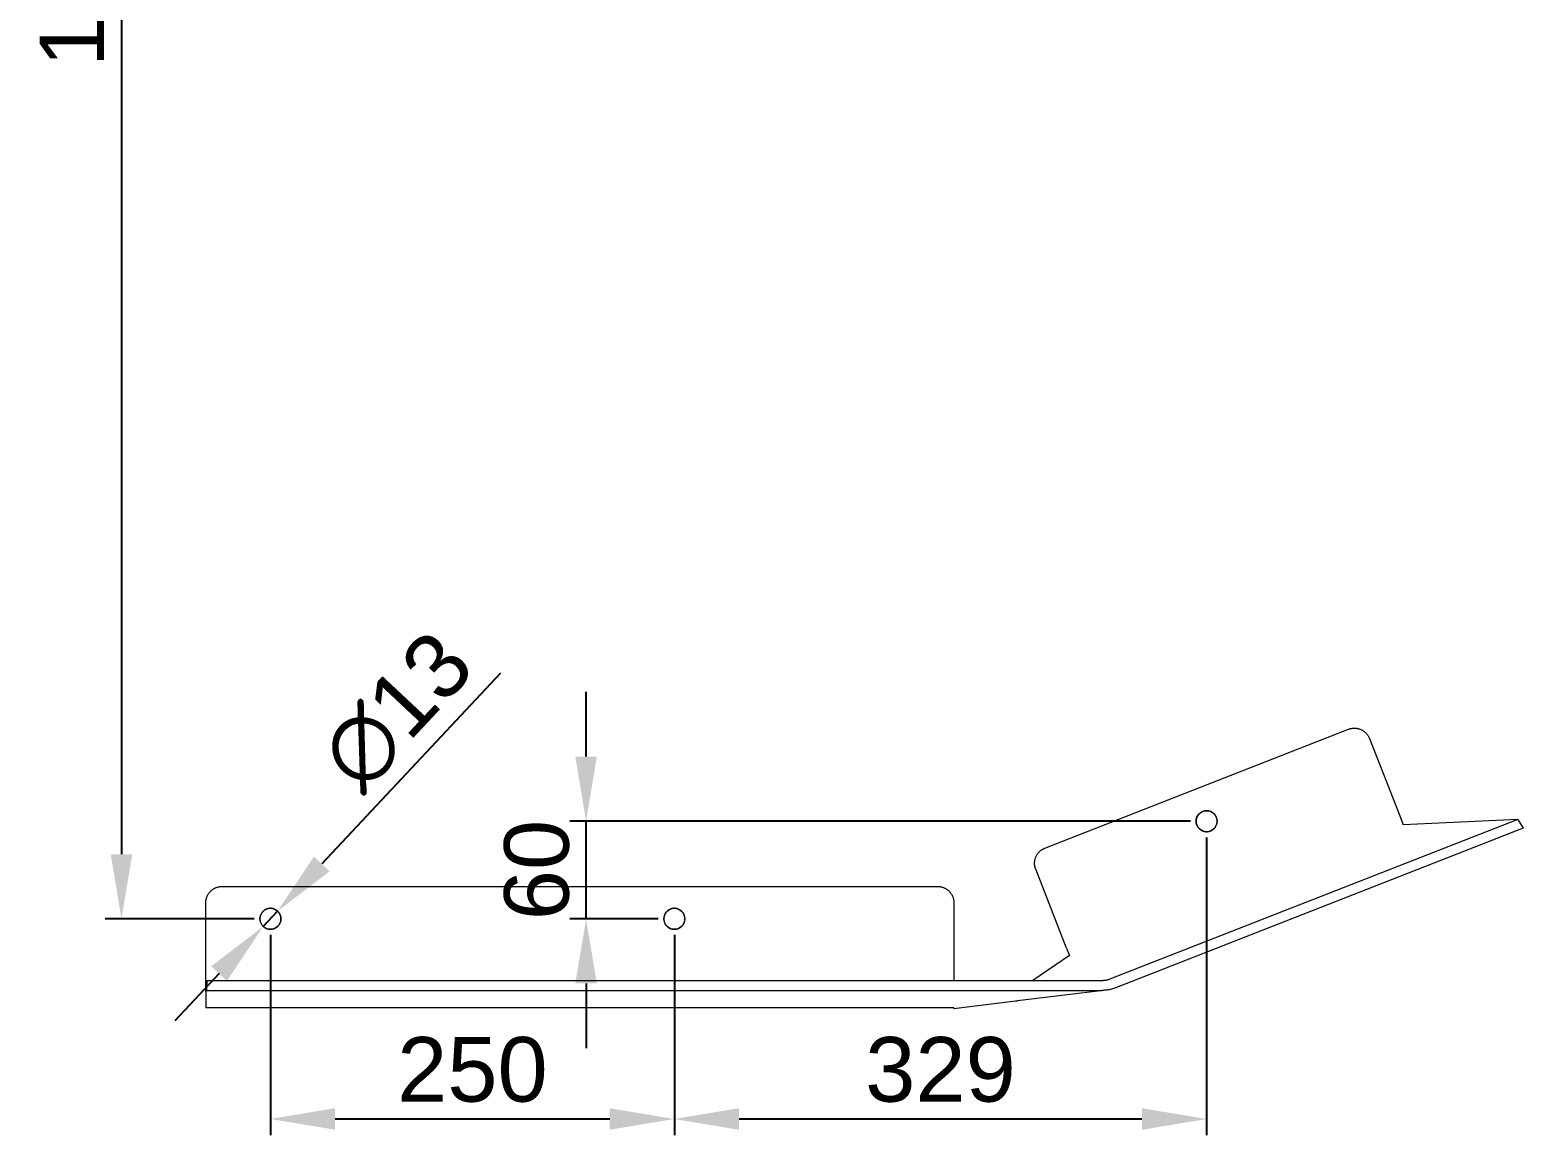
# Model space of a CAD drawing. Header units: millimetres. Extents: x 143 to 4970, y 293 to 3610.
# Drawn here: x 1670 to 2595, y 480 to 1164 of the extents above; entities that cross this region are included whole.
import ezdxf

# ---------------------------------------------------------------- set-up
doc = ezdxf.new("R2010")
doc.units = ezdxf.units.MM
doc.layers.add('ZANO_R', color=7, linetype='Continuous', lineweight=0)
doc.layers.add('ZANO_W', color=1, linetype='Continuous', lineweight=0)
doc.styles.get("Standard").update_dxf_attribs({"font": 'ARIALUNI.TTF'})
doc.dimstyles.new('pl i ang', dxfattribs={"dimtxt": 50, "dimasz": 50, "dimexe": 1.25, "dimexo": 0.625, "dimgap": 10, "dimtad": 1, "dimtoh": 1, "dimtxsty": 'Standard', "dimcen": 2.5, "dimclrd": 1, "dimclre": 1, "dimclrt": 1, "dimadec": 0, "dimazin": 0, "dimtfac": 1, "dimtmove": 0, "dimatfit": 3, "dimfxl": 1, "dimarcsym": 1})

# ---------------------------------------------------------------- blocks, each defined once
blk = doc.blocks.new('*D398')
at = {"layer": 'ZANO_W', "color": 1, "lineweight": -2}
for p, q in [((1809.24, 1792.6), (1717.03, 1792.6)), ((1727.03, 1752.6), (1727.03, 653.6)), ((1809.24, 613.6), (1717.03, 613.6))]:
    blk.add_line(p, q, dxfattribs=at)
at = {"layer": 'ZANO_W', "color": 1}
for points in [[(1733.69, 1752.6), (1720.36, 1752.6), (1727.03, 1792.6)], [(1720.36, 653.6), (1733.69, 653.6), (1727.03, 613.6)]]:
    blk.add_solid(points, dxfattribs=at)
at = {"layer": 'ZANO_W', "color": 1, "insert": (1696.59, 1203.1), "char_height": 40, "attachment_point": 5, "rotation": 90}
blk.add_mtext('1179', dxfattribs=at)
blk = doc.blocks.new('*D399')
at = {"layer": 'ZANO_W', "color": 1, "lineweight": -2}
for p, q in [((1819.24, 603.6), (1819.24, 479.68)), ((2069.24, 603.6), (2069.24, 479.68)), ((1859.24, 489.68), (2029.24, 489.68))]:
    blk.add_line(p, q, dxfattribs=at)
at = {"layer": 'ZANO_W', "color": 1}
for points in [[(1859.24, 496.35), (1859.24, 483.01), (1819.24, 489.68)], [(2029.24, 483.01), (2029.24, 496.35), (2069.24, 489.68)]]:
    blk.add_solid(points, dxfattribs=at)
at = {"layer": 'ZANO_W', "color": 1, "insert": (1944.24, 520.12), "char_height": 40, "attachment_point": 5}
blk.add_mtext('250', dxfattribs=at)
blk = doc.blocks.new('*D400')
at = {"layer": 'ZANO_W', "color": 1, "lineweight": -2}
for p, q in [((2398.65, 664.01), (2398.65, 479.68)), ((2069.24, 603.6), (2069.24, 479.68)), ((2109.24, 489.68), (2358.65, 489.68))]:
    blk.add_line(p, q, dxfattribs=at)
at = {"layer": 'ZANO_W', "color": 1}
for points in [[(2109.24, 496.35), (2109.24, 483.01), (2069.24, 489.68)], [(2358.65, 483.01), (2358.65, 496.35), (2398.65, 489.68)]]:
    blk.add_solid(points, dxfattribs=at)
at = {"layer": 'ZANO_W', "color": 1, "insert": (2233.95, 520.12), "char_height": 40, "attachment_point": 5}
blk.add_mtext('329', dxfattribs=at)
blk = doc.blocks.new('*D401')
at = {"layer": 'ZANO_W', "color": 1, "lineweight": -2}
for p, q in [((2014.59, 714.01), (2014.59, 754.01)), ((2388.65, 674.01), (2004.59, 674.01)), ((2014.59, 613.6), (2014.59, 674.01)), ((2059.24, 613.6), (2004.59, 613.6)), ((2014.59, 573.6), (2014.59, 533.6))]:
    blk.add_line(p, q, dxfattribs=at)
at = {"layer": 'ZANO_W', "color": 1}
for points in [[(2007.92, 714.01), (2021.25, 714.01), (2014.59, 674.01)], [(2021.25, 573.6), (2007.92, 573.6), (2014.59, 613.6)]]:
    blk.add_solid(points, dxfattribs=at)
at = {"layer": 'ZANO_W', "color": 1, "insert": (1984.15, 643.8), "char_height": 40, "attachment_point": 5, "rotation": 90}
blk.add_mtext('60', dxfattribs=at)
blk = doc.blocks.new('*D407')
at = {"layer": 'ZANO_W', "color": 1, "lineweight": -2}
for p, q in [((1961.7, 765.68), (1851.03, 647.53)), ((1814.8, 608.86), (1823.68, 618.34)), ((1787.45, 579.66), (1760.11, 550.47))]:
    blk.add_line(p, q, dxfattribs=at)
at = {"layer": 'ZANO_W', "color": 1}
for points in [[(1846.16, 652.09), (1855.9, 642.98), (1823.68, 618.34)], [(1792.32, 575.1), (1782.59, 584.22), (1814.8, 608.86)]]:
    blk.add_solid(points, dxfattribs=at)
at = {"layer": 'ZANO_W', "color": 1, "insert": (1897.6, 742.22), "char_height": 40, "attachment_point": 5, "rotation": 46.87139}
blk.add_mtext('∅13', dxfattribs=at)

msp = doc.modelspace()

# ---------------------------------------------------------------- linework, layer by layer
at = {"layer": 'ZANO_R'}
for p, q in [((2298.53, 657.34), (2486.45, 730.95)), ((2486.45, 730.95), (2486.77, 731.06)), ((2486.77, 731.06), (2487.09, 731.17)), ((2487.09, 731.17), (2487.42, 731.27)), ((2487.42, 731.27), (2487.75, 731.36)), ((2487.75, 731.36), (2488.08, 731.43)), ((2488.08, 731.43), (2488.42, 731.49)), ((2488.42, 731.49), (2488.76, 731.54)), ((2488.76, 731.54), (2489.09, 731.58)), ((2489.09, 731.58), (2489.43, 731.61)), ((2489.43, 731.61), (2489.78, 731.63)), ((2489.78, 731.63), (2490.12, 731.63)), ((2490.12, 731.63), (2490.46, 731.63)), ((2490.46, 731.63), (2490.8, 731.61)), ((2490.8, 731.61), (2491.14, 731.58)), ((2491.14, 731.58), (2491.48, 731.54)), ((2491.48, 731.54), (2491.82, 731.48)), ((2491.82, 731.48), (2492.15, 731.42)), ((2492.15, 731.42), (2492.48, 731.34)), ((2492.48, 731.34), (2492.81, 731.26)), ((2492.81, 731.26), (2493.14, 731.16)), ((2493.14, 731.16), (2493.46, 731.05)), ((2493.46, 731.05), (2493.78, 730.93)), ((2493.78, 730.93), (2494.1, 730.8)), ((2494.1, 730.8), (2494.41, 730.66)), ((2494.41, 730.66), (2494.72, 730.5)), ((2494.72, 730.5), (2495.02, 730.34)), ((2495.02, 730.34), (2495.31, 730.17)), ((2495.31, 730.17), (2495.6, 729.98)), ((2495.6, 729.98), (2495.88, 729.79)), ((2495.88, 729.79), (2496.15, 729.59)), ((2496.15, 729.59), (2496.42, 729.38)), ((2496.42, 729.38), (2496.68, 729.16)), ((2496.68, 729.16), (2496.94, 728.93)), ((2496.94, 728.93), (2497.18, 728.69)), ((2497.18, 728.69), (2497.42, 728.44)), ((2497.42, 728.44), (2497.65, 728.19)), ((2497.65, 728.19), (2497.87, 727.93)), ((2497.87, 727.93), (2498.08, 727.66)), ((2498.08, 727.66), (2498.28, 727.38)), ((2498.28, 727.38), (2498.47, 727.1)), ((2498.47, 727.1), (2498.65, 726.81)), ((2498.65, 726.81), (2498.82, 726.52)), ((2498.82, 726.52), (2498.98, 726.21)), ((2498.98, 726.21), (2499.13, 725.91)), ((2499.13, 725.91), (2499.28, 725.6)), ((2499.28, 725.6), (2499.41, 725.28)), ((2499.41, 725.28), (2518.57, 676.36)), ((2591.28, 675.11), (2338.23, 576)), ((2392.2, 674.79), (2392.18, 674.57)), ((2392.23, 675.01), (2392.2, 674.79)), ((2392.27, 675.23), (2392.23, 675.01)), ((2392.32, 675.45), (2392.27, 675.23)), ((2392.37, 675.67), (2392.32, 675.45)), ((2392.43, 675.89), (2392.37, 675.67)), ((2392.5, 676.1), (2392.43, 675.89)), ((2392.58, 676.31), (2392.5, 676.1)), ((2392.66, 676.52), (2392.58, 676.31)), ((2392.75, 676.72), (2392.66, 676.52)), ((2392.85, 676.93), (2392.75, 676.72)), ((2392.95, 677.13), (2392.85, 676.93)), ((2393.06, 677.32), (2392.95, 677.13)), ((2393.18, 677.51), (2393.06, 677.32)), ((2393.31, 677.7), (2393.18, 677.51)), ((2393.44, 677.88), (2393.31, 677.7)), ((2393.57, 678.06), (2393.44, 677.88)), ((2393.72, 678.23), (2393.57, 678.06)), ((2393.87, 678.4), (2393.72, 678.23)), ((2394.02, 678.56), (2393.87, 678.4)), ((2394.18, 678.72), (2394.02, 678.56)), ((2394.35, 678.87), (2394.18, 678.72)), ((2394.52, 679.02), (2394.35, 678.87)), ((2394.69, 679.16), (2394.52, 679.02)), ((2394.87, 679.29), (2394.69, 679.16)), ((2395.06, 679.42), (2394.87, 679.29)), ((2395.24, 679.54), (2395.06, 679.42)), ((2395.44, 679.65), (2395.24, 679.54)), ((2395.63, 679.76), (2395.44, 679.65)), ((2395.84, 679.86), (2395.63, 679.76)), ((2396.04, 679.96), (2395.84, 679.86)), ((2396.25, 680.04), (2396.04, 679.96)), ((2396.46, 680.12), (2396.25, 680.04)), ((2396.67, 680.19), (2396.46, 680.12)), ((2396.88, 680.26), (2396.67, 680.19)), ((2397.1, 680.32), (2396.88, 680.26)), ((2397.32, 680.37), (2397.1, 680.32)), ((2397.54, 680.41), (2397.32, 680.37)), ((2397.76, 680.44), (2397.54, 680.41)), ((2397.98, 680.47), (2397.76, 680.44)), ((2398.21, 680.49), (2397.98, 680.47)), ((2398.43, 680.5), (2398.21, 680.49)), ((2398.66, 680.51), (2398.43, 680.5)), ((2398.88, 680.5), (2398.66, 680.51)), ((2399.1, 680.49), (2398.88, 680.5)), ((2399.33, 680.47), (2399.1, 680.49)), ((2399.55, 680.44), (2399.33, 680.47)), ((2399.77, 680.41), (2399.55, 680.44)), ((2399.99, 680.37), (2399.77, 680.41)), ((2400.21, 680.32), (2399.99, 680.37)), ((2400.43, 680.26), (2400.21, 680.32)), ((2400.64, 680.19), (2400.43, 680.26)), ((2400.86, 680.12), (2400.64, 680.19)), ((2401.06, 680.04), (2400.86, 680.12)), ((2401.27, 679.96), (2401.06, 680.04)), ((2401.48, 679.86), (2401.27, 679.96)), ((2401.68, 679.76), (2401.48, 679.86)), ((2401.87, 679.65), (2401.68, 679.76)), ((2402.07, 679.54), (2401.87, 679.65)), ((2402.25, 679.42), (2402.07, 679.54)), ((2402.44, 679.29), (2402.25, 679.42)), ((2402.62, 679.16), (2402.44, 679.29)), ((2402.8, 679.02), (2402.62, 679.16)), ((2402.97, 678.87), (2402.8, 679.02)), ((2403.13, 678.72), (2402.97, 678.87)), ((2403.29, 678.56), (2403.13, 678.72)), ((2403.45, 678.4), (2403.29, 678.56)), ((2403.59, 678.23), (2403.45, 678.4)), ((2403.74, 678.06), (2403.59, 678.23)), ((2403.87, 677.88), (2403.74, 678.06)), ((2404, 677.7), (2403.87, 677.88)), ((2404.13, 677.51), (2404, 677.7)), ((2404.25, 677.32), (2404.13, 677.51)), ((2404.36, 677.13), (2404.25, 677.32)), ((2404.46, 676.93), (2404.36, 677.13)), ((2404.56, 676.72), (2404.46, 676.93)), ((2404.65, 676.52), (2404.56, 676.72)), ((2404.73, 676.31), (2404.65, 676.52)), ((2404.81, 676.1), (2404.73, 676.31)), ((2404.88, 675.89), (2404.81, 676.1)), ((2404.94, 675.67), (2404.88, 675.89)), ((2404.99, 675.45), (2404.94, 675.67)), ((2405.04, 675.23), (2404.99, 675.45)), ((2405.08, 675.01), (2405.04, 675.23)), ((2405.11, 674.79), (2405.08, 675.01)), ((2405.13, 674.57), (2405.11, 674.79)), ((2518.57, 676.36), (2520.33, 671.85)), ((2591.28, 675.11), (2520.33, 671.85)), ((2591.28, 675.11), (2594.56, 669.75)), ((2594.56, 669.75), (2341.84, 570.76)), ((2392.18, 674.57), (2392.16, 674.34)), ((2392.16, 674.34), (2392.16, 674.12)), ((2392.16, 674.12), (2392.16, 673.89)), ((2392.16, 673.89), (2392.16, 673.67)), ((2392.16, 673.67), (2392.18, 673.45)), ((2392.18, 673.45), (2392.2, 673.22)), ((2392.2, 673.22), (2392.23, 673)), ((2392.23, 673), (2392.27, 672.78)), ((2392.27, 672.78), (2392.32, 672.56)), ((2392.32, 672.56), (2392.37, 672.34)), ((2392.37, 672.34), (2392.43, 672.13)), ((2392.43, 672.13), (2392.5, 671.91)), ((2392.5, 671.91), (2392.58, 671.7)), ((2392.58, 671.7), (2392.66, 671.49)), ((2392.66, 671.49), (2392.75, 671.29)), ((2392.75, 671.29), (2392.85, 671.08)), ((2392.85, 671.08), (2392.95, 670.89)), ((2392.95, 670.89), (2393.06, 670.69)), ((2393.06, 670.69), (2393.18, 670.5)), ((2393.18, 670.5), (2393.31, 670.31)), ((2393.31, 670.31), (2393.44, 670.13)), ((2393.44, 670.13), (2393.57, 669.95)), ((2393.57, 669.95), (2393.72, 669.78)), ((2393.72, 669.78), (2393.87, 669.61)), ((2393.87, 669.61), (2394.02, 669.45)), ((2394.02, 669.45), (2394.18, 669.29)), ((2394.18, 669.29), (2394.35, 669.14)), ((2394.35, 669.14), (2394.52, 668.99)), ((2394.52, 668.99), (2394.69, 668.85)), ((2394.69, 668.85), (2394.87, 668.72)), ((2394.87, 668.72), (2395.06, 668.59)), ((2395.06, 668.59), (2395.24, 668.47)), ((2395.24, 668.47), (2395.44, 668.36)), ((2395.44, 668.36), (2395.63, 668.25)), ((2395.63, 668.25), (2395.84, 668.15)), ((2395.84, 668.15), (2396.04, 668.06)), ((2396.04, 668.06), (2396.25, 667.97)), ((2396.25, 667.97), (2396.46, 667.89)), ((2396.46, 667.89), (2396.67, 667.82)), ((2396.67, 667.82), (2396.88, 667.75)), ((2396.88, 667.75), (2397.1, 667.69)), ((2397.1, 667.69), (2397.32, 667.64)), ((2397.32, 667.64), (2397.54, 667.6)), ((2397.54, 667.6), (2397.76, 667.57)), ((2397.76, 667.57), (2397.98, 667.54)), ((2397.98, 667.54), (2398.21, 667.52)), ((2398.21, 667.52), (2398.43, 667.51)), ((2398.43, 667.51), (2398.66, 667.51)), ((2398.66, 667.51), (2398.88, 667.51)), ((2398.88, 667.51), (2399.1, 667.52)), ((2399.1, 667.52), (2399.33, 667.54)), ((2399.33, 667.54), (2399.55, 667.57)), ((2399.55, 667.57), (2399.77, 667.6)), ((2399.77, 667.6), (2399.99, 667.64)), ((2399.99, 667.64), (2400.21, 667.69)), ((2400.21, 667.69), (2400.43, 667.75)), ((2400.43, 667.75), (2400.64, 667.82)), ((2400.64, 667.82), (2400.86, 667.89)), ((2400.86, 667.89), (2401.06, 667.97)), ((2401.06, 667.97), (2401.27, 668.06)), ((2401.27, 668.06), (2401.48, 668.15)), ((2401.48, 668.15), (2401.68, 668.25)), ((2401.68, 668.25), (2401.87, 668.36)), ((2401.87, 668.36), (2402.07, 668.47)), ((2402.07, 668.47), (2402.25, 668.59)), ((2402.25, 668.59), (2402.44, 668.72)), ((2402.44, 668.72), (2402.62, 668.85)), ((2402.62, 668.85), (2402.8, 668.99)), ((2402.8, 668.99), (2402.97, 669.14)), ((2402.97, 669.14), (2403.13, 669.29)), ((2403.13, 669.29), (2403.29, 669.45)), ((2403.29, 669.45), (2403.45, 669.61)), ((2403.45, 669.61), (2403.59, 669.78)), ((2403.59, 669.78), (2403.74, 669.95)), ((2403.74, 669.95), (2403.87, 670.13)), ((2403.87, 670.13), (2404, 670.31)), ((2404, 670.31), (2404.13, 670.5)), ((2404.13, 670.5), (2404.25, 670.69)), ((2404.25, 670.69), (2404.36, 670.89)), ((2404.36, 670.89), (2404.46, 671.08)), ((2404.46, 671.08), (2404.56, 671.29)), ((2404.56, 671.29), (2404.65, 671.49)), ((2404.65, 671.49), (2404.73, 671.7)), ((2404.73, 671.7), (2404.81, 671.91)), ((2404.81, 671.91), (2404.88, 672.13)), ((2404.88, 672.13), (2404.94, 672.34)), ((2404.94, 672.34), (2404.99, 672.56)), ((2404.99, 672.56), (2405.04, 672.78)), ((2405.04, 672.78), (2405.08, 673)), ((2405.08, 673), (2405.11, 673.22)), ((2405.11, 673.22), (2405.13, 673.45)), ((2405.15, 674.34), (2405.13, 674.57)), ((2405.13, 673.45), (2405.15, 673.67)), ((2405.15, 674.12), (2405.15, 674.34)), ((2405.15, 673.89), (2405.15, 674.12)), ((2405.15, 673.67), (2405.15, 673.89)), ((2296.16, 656.01), (2296.43, 656.22)), ((2296.43, 656.22), (2296.72, 656.41)), ((2296.72, 656.41), (2297.01, 656.59)), ((2297.01, 656.59), (2297.3, 656.76)), ((2297.3, 656.76), (2297.6, 656.92)), ((2297.6, 656.92), (2297.91, 657.07)), ((2297.91, 657.07), (2298.22, 657.21)), ((2298.22, 657.21), (2298.53, 657.34)), ((2292.18, 648.06), (2292.19, 648.4)), ((2292.19, 647.71), (2292.18, 648.06)), ((2292.19, 648.4), (2292.21, 648.74)), ((2292.2, 647.37), (2292.19, 647.71)), ((2292.23, 647.03), (2292.2, 647.37)), ((2292.21, 648.74), (2292.24, 649.08)), ((2292.27, 646.69), (2292.23, 647.03)), ((2292.24, 649.08), (2292.28, 649.42)), ((2292.28, 649.42), (2292.33, 649.75)), ((2292.33, 649.75), (2292.4, 650.09)), ((2292.4, 650.09), (2292.47, 650.42)), ((2292.47, 650.42), (2292.56, 650.75)), ((2292.56, 650.75), (2292.66, 651.08)), ((2292.66, 651.08), (2292.77, 651.4)), ((2292.77, 651.4), (2292.89, 651.72)), ((2292.89, 651.72), (2293.02, 652.04)), ((2293.02, 652.04), (2293.16, 652.35)), ((2293.16, 652.35), (2293.31, 652.65)), ((2293.31, 652.65), (2293.48, 652.95)), ((2293.48, 652.95), (2293.65, 653.25)), ((2293.65, 653.25), (2293.83, 653.54)), ((2293.83, 653.54), (2294.03, 653.82)), ((2294.03, 653.82), (2294.23, 654.09)), ((2294.23, 654.09), (2294.44, 654.36)), ((2294.44, 654.36), (2294.66, 654.62)), ((2294.66, 654.62), (2294.89, 654.88)), ((2294.89, 654.88), (2295.13, 655.12)), ((2295.13, 655.12), (2295.37, 655.36)), ((2295.37, 655.36), (2295.63, 655.58)), ((2295.63, 655.58), (2295.89, 655.8)), ((2295.89, 655.8), (2296.16, 656.01)), ((2292.32, 646.36), (2292.27, 646.69)), ((2292.39, 646.02), (2292.32, 646.36)), ((2292.46, 645.69), (2292.39, 646.02)), ((2292.55, 645.36), (2292.46, 645.69)), ((2292.64, 645.03), (2292.55, 645.36)), ((2292.75, 644.71), (2292.64, 645.03)), ((2292.87, 644.39), (2292.75, 644.71)), ((2312.03, 595.47), (2292.87, 644.39)), ((1780.36, 628.2), (1780.52, 628.5)), ((1780.52, 628.5), (1780.7, 628.79)), ((1780.7, 628.79), (1780.88, 629.08)), ((1780.88, 629.08), (1781.07, 629.37)), ((1781.07, 629.37), (1781.27, 629.64)), ((1781.27, 629.64), (1781.48, 629.91)), ((1781.48, 629.91), (1781.7, 630.17)), ((1781.7, 630.17), (1781.93, 630.42)), ((1781.93, 630.42), (1782.17, 630.67)), ((1782.17, 630.67), (1782.41, 630.91)), ((1782.41, 630.91), (1782.67, 631.14)), ((1782.67, 631.14), (1782.93, 631.36)), ((1782.93, 631.36), (1783.2, 631.57)), ((1783.2, 631.57), (1783.47, 631.77)), ((1783.47, 631.77), (1783.76, 631.96)), ((1783.76, 631.96), (1784.04, 632.14)), ((1784.04, 632.14), (1784.34, 632.32)), ((1784.34, 632.32), (1784.64, 632.48)), ((1784.64, 632.48), (1784.95, 632.63)), ((1784.95, 632.63), (1785.26, 632.77)), ((1785.26, 632.77), (1785.57, 632.9)), ((1785.57, 632.9), (1785.89, 633.02)), ((1785.89, 633.02), (1786.22, 633.13)), ((1786.22, 633.13), (1786.54, 633.23)), ((1786.54, 633.23), (1786.87, 633.31)), ((1786.87, 633.31), (1787.21, 633.39)), ((1787.21, 633.39), (1787.54, 633.45)), ((1787.54, 633.45), (1787.88, 633.51)), ((1787.88, 633.51), (1788.22, 633.55)), ((1788.22, 633.55), (1788.56, 633.58)), ((1788.56, 633.58), (1788.9, 633.59)), ((1788.9, 633.59), (1789.24, 633.6)), ((1789.24, 633.6), (2232.23, 633.6)), ((2232.23, 633.6), (2232.57, 633.59)), ((2232.57, 633.59), (2232.91, 633.58)), ((2232.91, 633.58), (2233.25, 633.55)), ((2233.25, 633.55), (2233.59, 633.51)), ((2233.59, 633.51), (2233.93, 633.45)), ((2233.93, 633.45), (2234.26, 633.39)), ((2234.26, 633.39), (2234.6, 633.31)), ((2234.6, 633.31), (2234.93, 633.23)), ((2234.93, 633.23), (2235.25, 633.13)), ((2235.25, 633.13), (2235.58, 633.02)), ((2235.58, 633.02), (2235.9, 632.9)), ((2235.9, 632.9), (2236.21, 632.77)), ((2236.21, 632.77), (2236.52, 632.63)), ((2236.52, 632.63), (2236.83, 632.48)), ((2236.83, 632.48), (2237.13, 632.32)), ((2237.13, 632.32), (2237.42, 632.14)), ((2237.42, 632.14), (2237.71, 631.96)), ((2237.71, 631.96), (2238, 631.77)), ((2238, 631.77), (2238.27, 631.57)), ((2238.27, 631.57), (2238.54, 631.36)), ((2238.54, 631.36), (2238.8, 631.14)), ((2238.8, 631.14), (2239.05, 630.91)), ((2239.05, 630.91), (2239.3, 630.67)), ((2239.3, 630.67), (2239.54, 630.42)), ((2239.54, 630.42), (2239.77, 630.17)), ((2239.77, 630.17), (2239.99, 629.91)), ((2239.99, 629.91), (2240.2, 629.64)), ((2240.2, 629.64), (2240.4, 629.37)), ((2240.4, 629.37), (2240.59, 629.08)), ((2240.59, 629.08), (2240.77, 628.79)), ((2240.77, 628.79), (2240.95, 628.5)), ((2240.95, 628.5), (2241.11, 628.2)), ((1779.24, 623.6), (1779.25, 623.94)), ((1779.24, 574.42), (1779.24, 623.6)), ((1779.25, 623.94), (1779.26, 624.28)), ((1779.26, 624.28), (1779.29, 624.62)), ((1779.29, 624.62), (1779.33, 624.96)), ((1779.33, 624.96), (1779.39, 625.3)), ((1779.39, 625.3), (1779.45, 625.63)), ((1779.45, 625.63), (1779.52, 625.97)), ((1779.52, 625.97), (1779.61, 626.3)), ((1779.61, 626.3), (1779.71, 626.62)), ((1779.71, 626.62), (1779.82, 626.95)), ((1779.82, 626.95), (1779.94, 627.27)), ((1779.94, 627.27), (1780.07, 627.58)), ((1780.07, 627.58), (1780.21, 627.89)), ((1780.21, 627.89), (1780.36, 628.2)), ((1816.02, 619.25), (1815.83, 619.13)), ((1816.22, 619.35), (1816.02, 619.25)), ((1816.42, 619.45), (1816.22, 619.35)), ((1816.62, 619.55), (1816.42, 619.45)), ((1816.83, 619.64), (1816.62, 619.55)), ((1817.04, 619.72), (1816.83, 619.64)), ((1817.25, 619.79), (1817.04, 619.72)), ((1817.47, 619.85), (1817.25, 619.79)), ((1817.68, 619.91), (1817.47, 619.85)), ((1817.9, 619.96), (1817.68, 619.91)), ((1818.12, 620), (1817.9, 619.96)), ((1818.35, 620.04), (1818.12, 620)), ((1818.57, 620.06), (1818.35, 620.04)), ((1818.79, 620.08), (1818.57, 620.06)), ((1819.02, 620.09), (1818.79, 620.08)), ((1819.24, 620.1), (1819.02, 620.09)), ((1819.46, 620.09), (1819.24, 620.1)), ((1819.69, 620.08), (1819.46, 620.09)), ((1819.91, 620.06), (1819.69, 620.08)), ((1820.13, 620.04), (1819.91, 620.06)), ((1820.36, 620), (1820.13, 620.04)), ((1820.58, 619.96), (1820.36, 620)), ((1820.8, 619.91), (1820.58, 619.96)), ((1821.01, 619.85), (1820.8, 619.91)), ((1821.23, 619.79), (1821.01, 619.85)), ((1821.44, 619.72), (1821.23, 619.79)), ((1821.65, 619.64), (1821.44, 619.72)), ((1821.86, 619.55), (1821.65, 619.64)), ((1822.06, 619.45), (1821.86, 619.55)), ((1822.26, 619.35), (1822.06, 619.45)), ((1822.46, 619.25), (1822.26, 619.35)), ((1822.65, 619.13), (1822.46, 619.25)), ((2066.02, 619.25), (2065.83, 619.13)), ((2066.22, 619.35), (2066.02, 619.25)), ((2066.42, 619.45), (2066.22, 619.35)), ((2066.62, 619.55), (2066.42, 619.45)), ((2066.83, 619.64), (2066.62, 619.55)), ((2067.04, 619.72), (2066.83, 619.64)), ((2067.25, 619.79), (2067.04, 619.72)), ((2067.47, 619.85), (2067.25, 619.79)), ((2067.68, 619.91), (2067.47, 619.85)), ((2067.9, 619.96), (2067.68, 619.91)), ((2068.12, 620), (2067.9, 619.96)), ((2068.35, 620.04), (2068.12, 620)), ((2068.57, 620.06), (2068.35, 620.04)), ((2068.79, 620.08), (2068.57, 620.06)), ((2069.02, 620.09), (2068.79, 620.08)), ((2069.24, 620.1), (2069.02, 620.09)), ((2069.46, 620.09), (2069.24, 620.1)), ((2069.69, 620.08), (2069.46, 620.09)), ((2069.91, 620.06), (2069.69, 620.08)), ((2070.13, 620.04), (2069.91, 620.06)), ((2070.36, 620), (2070.13, 620.04)), ((2070.58, 619.96), (2070.36, 620)), ((2070.8, 619.91), (2070.58, 619.96)), ((2071.01, 619.85), (2070.8, 619.91)), ((2071.23, 619.79), (2071.01, 619.85)), ((2071.44, 619.72), (2071.23, 619.79)), ((2071.65, 619.64), (2071.44, 619.72)), ((2071.86, 619.55), (2071.65, 619.64)), ((2072.06, 619.45), (2071.86, 619.55)), ((2072.26, 619.35), (2072.06, 619.45)), ((2072.46, 619.25), (2072.26, 619.35)), ((2072.65, 619.13), (2072.46, 619.25)), ((2241.11, 628.2), (2241.26, 627.89)), ((2241.26, 627.89), (2241.4, 627.58)), ((2241.4, 627.58), (2241.53, 627.27)), ((2241.53, 627.27), (2241.65, 626.95)), ((2241.65, 626.95), (2241.76, 626.62)), ((2241.76, 626.62), (2241.86, 626.3)), ((2241.86, 626.3), (2241.94, 625.97)), ((2241.94, 625.97), (2242.02, 625.63)), ((2242.02, 625.63), (2242.08, 625.3)), ((2242.08, 625.3), (2242.14, 624.96)), ((2242.14, 624.96), (2242.18, 624.62)), ((2242.18, 624.62), (2242.21, 624.28)), ((2242.21, 624.28), (2242.22, 623.94)), ((2242.22, 623.94), (2242.23, 623.6)), ((2242.23, 623.6), (2242.23, 575.32)), ((1812.75, 613.94), (1812.74, 613.71)), ((1812.74, 613.71), (1812.74, 613.49)), ((1812.74, 613.49), (1812.75, 613.26)), ((1812.76, 614.16), (1812.75, 613.94)), ((1812.75, 613.26), (1812.76, 613.04)), ((1812.79, 614.38), (1812.76, 614.16)), ((1812.76, 613.04), (1812.79, 612.82)), ((1812.82, 614.6), (1812.79, 614.38)), ((1812.79, 612.82), (1812.82, 612.59)), ((1812.86, 614.83), (1812.82, 614.6)), ((1812.82, 612.59), (1812.86, 612.37)), ((1812.9, 615.05), (1812.86, 614.83)), ((1812.86, 612.37), (1812.9, 612.15)), ((1812.96, 615.26), (1812.9, 615.05)), ((1812.9, 612.15), (1812.96, 611.93)), ((1813.02, 615.48), (1812.96, 615.26)), ((1812.96, 611.93), (1813.02, 611.72)), ((1813.09, 615.69), (1813.02, 615.48)), ((1813.02, 611.72), (1813.09, 611.5)), ((1813.16, 615.9), (1813.09, 615.69)), ((1813.09, 611.5), (1813.16, 611.29)), ((1813.25, 616.11), (1813.16, 615.9)), ((1813.16, 611.29), (1813.25, 611.09)), ((1813.34, 616.32), (1813.25, 616.11)), ((1813.25, 611.09), (1813.34, 610.88)), ((1813.43, 616.52), (1813.34, 616.32)), ((1813.34, 610.88), (1813.43, 610.68)), ((1813.54, 616.72), (1813.43, 616.52)), ((1813.43, 610.68), (1813.54, 610.48)), ((1813.65, 616.91), (1813.54, 616.72)), ((1813.54, 610.48), (1813.65, 610.28)), ((1813.77, 617.1), (1813.65, 616.91)), ((1813.65, 610.28), (1813.77, 610.09)), ((1813.89, 617.29), (1813.77, 617.1)), ((1813.77, 610.09), (1813.89, 609.91)), ((1814.02, 617.47), (1813.89, 617.29)), ((1814.16, 617.65), (1814.02, 617.47)), ((1814.3, 617.82), (1814.16, 617.65)), ((1814.45, 617.99), (1814.3, 617.82)), ((1814.6, 618.16), (1814.45, 617.99)), ((1814.76, 618.31), (1814.6, 618.16)), ((1814.93, 618.46), (1814.76, 618.31)), ((1815.1, 618.61), (1814.93, 618.46)), ((1815.28, 618.75), (1815.1, 618.61)), ((1815.46, 618.88), (1815.28, 618.75)), ((1815.64, 619.01), (1815.46, 618.88)), ((1815.83, 619.13), (1815.64, 619.01)), ((1822.84, 619.01), (1822.65, 619.13)), ((1823.02, 618.88), (1822.84, 619.01)), ((1823.2, 618.75), (1823.02, 618.88)), ((1823.38, 618.61), (1823.2, 618.75)), ((1823.55, 618.46), (1823.38, 618.61)), ((1823.72, 618.31), (1823.55, 618.46)), ((1823.88, 618.16), (1823.72, 618.31)), ((1824.03, 617.99), (1823.88, 618.16)), ((1824.18, 617.82), (1824.03, 617.99)), ((1824.32, 617.65), (1824.18, 617.82)), ((1824.46, 617.47), (1824.32, 617.65)), ((1824.59, 617.29), (1824.46, 617.47)), ((1824.71, 617.1), (1824.59, 617.29)), ((1824.59, 609.91), (1824.71, 610.09)), ((1824.83, 616.91), (1824.71, 617.1)), ((1824.71, 610.09), (1824.83, 610.28)), ((1824.94, 616.72), (1824.83, 616.91)), ((1824.83, 610.28), (1824.94, 610.48)), ((1825.05, 616.52), (1824.94, 616.72)), ((1824.94, 610.48), (1825.05, 610.68)), ((1825.14, 616.32), (1825.05, 616.52)), ((1825.05, 610.68), (1825.14, 610.88)), ((1825.23, 616.11), (1825.14, 616.32)), ((1825.14, 610.88), (1825.23, 611.09)), ((1825.32, 615.9), (1825.23, 616.11)), ((1825.23, 611.09), (1825.32, 611.29)), ((1825.39, 615.69), (1825.32, 615.9)), ((1825.32, 611.29), (1825.39, 611.5)), ((1825.46, 615.48), (1825.39, 615.69)), ((1825.39, 611.5), (1825.46, 611.72)), ((1825.52, 615.26), (1825.46, 615.48)), ((1825.46, 611.72), (1825.52, 611.93)), ((1825.58, 615.05), (1825.52, 615.26)), ((1825.52, 611.93), (1825.58, 612.15)), ((1825.62, 614.83), (1825.58, 615.05)), ((1825.58, 612.15), (1825.62, 612.37)), ((1825.66, 614.6), (1825.62, 614.83)), ((1825.62, 612.37), (1825.66, 612.59)), ((1825.69, 614.38), (1825.66, 614.6)), ((1825.66, 612.59), (1825.69, 612.82)), ((1825.72, 614.16), (1825.69, 614.38)), ((1825.69, 612.82), (1825.72, 613.04)), ((1825.73, 613.94), (1825.72, 614.16)), ((1825.72, 613.04), (1825.73, 613.26)), ((1825.74, 613.71), (1825.73, 613.94)), ((1825.73, 613.26), (1825.74, 613.49)), ((1825.74, 613.49), (1825.74, 613.71)), ((2062.75, 613.94), (2062.74, 613.71)), ((2062.74, 613.71), (2062.74, 613.49)), ((2062.74, 613.49), (2062.75, 613.26)), ((2062.76, 614.16), (2062.75, 613.94)), ((2062.75, 613.26), (2062.76, 613.04)), ((2062.79, 614.38), (2062.76, 614.16)), ((2062.76, 613.04), (2062.79, 612.82)), ((2062.82, 614.6), (2062.79, 614.38)), ((2062.79, 612.82), (2062.82, 612.59)), ((2062.86, 614.83), (2062.82, 614.6)), ((2062.82, 612.59), (2062.86, 612.37)), ((2062.9, 615.05), (2062.86, 614.83)), ((2062.86, 612.37), (2062.9, 612.15)), ((2062.96, 615.26), (2062.9, 615.05)), ((2062.9, 612.15), (2062.96, 611.93)), ((2063.02, 615.48), (2062.96, 615.26)), ((2062.96, 611.93), (2063.02, 611.72)), ((2063.09, 615.69), (2063.02, 615.48)), ((2063.02, 611.72), (2063.09, 611.5)), ((2063.16, 615.9), (2063.09, 615.69)), ((2063.09, 611.5), (2063.16, 611.29)), ((2063.25, 616.11), (2063.16, 615.9)), ((2063.16, 611.29), (2063.25, 611.09)), ((2063.34, 616.32), (2063.25, 616.11)), ((2063.25, 611.09), (2063.34, 610.88)), ((2063.43, 616.52), (2063.34, 616.32)), ((2063.34, 610.88), (2063.43, 610.68)), ((2063.54, 616.72), (2063.43, 616.52)), ((2063.43, 610.68), (2063.54, 610.48)), ((2063.65, 616.91), (2063.54, 616.72)), ((2063.54, 610.48), (2063.65, 610.28)), ((2063.77, 617.1), (2063.65, 616.91)), ((2063.65, 610.28), (2063.77, 610.09)), ((2063.89, 617.29), (2063.77, 617.1)), ((2063.77, 610.09), (2063.89, 609.91)), ((2064.02, 617.47), (2063.89, 617.29)), ((2064.16, 617.65), (2064.02, 617.47)), ((2064.3, 617.82), (2064.16, 617.65)), ((2064.45, 617.99), (2064.3, 617.82)), ((2064.6, 618.16), (2064.45, 617.99)), ((2064.76, 618.31), (2064.6, 618.16)), ((2064.93, 618.46), (2064.76, 618.31)), ((2065.1, 618.61), (2064.93, 618.46)), ((2065.28, 618.75), (2065.1, 618.61)), ((2065.46, 618.88), (2065.28, 618.75)), ((2065.64, 619.01), (2065.46, 618.88)), ((2065.83, 619.13), (2065.64, 619.01)), ((2072.84, 619.01), (2072.65, 619.13)), ((2073.02, 618.88), (2072.84, 619.01)), ((2073.2, 618.75), (2073.02, 618.88)), ((2073.38, 618.61), (2073.2, 618.75)), ((2073.55, 618.46), (2073.38, 618.61)), ((2073.72, 618.31), (2073.55, 618.46)), ((2073.88, 618.16), (2073.72, 618.31)), ((2074.03, 617.99), (2073.88, 618.16)), ((2074.18, 617.82), (2074.03, 617.99)), ((2074.32, 617.65), (2074.18, 617.82)), ((2074.46, 617.47), (2074.32, 617.65)), ((2074.59, 617.29), (2074.46, 617.47)), ((2074.71, 617.1), (2074.59, 617.29)), ((2074.59, 609.91), (2074.71, 610.09)), ((2074.83, 616.91), (2074.71, 617.1)), ((2074.71, 610.09), (2074.83, 610.28)), ((2074.94, 616.72), (2074.83, 616.91)), ((2074.83, 610.28), (2074.94, 610.48)), ((2075.05, 616.52), (2074.94, 616.72)), ((2074.94, 610.48), (2075.05, 610.68)), ((2075.14, 616.32), (2075.05, 616.52)), ((2075.05, 610.68), (2075.14, 610.88)), ((2075.23, 616.11), (2075.14, 616.32)), ((2075.14, 610.88), (2075.23, 611.09)), ((2075.32, 615.9), (2075.23, 616.11)), ((2075.23, 611.09), (2075.32, 611.29)), ((2075.39, 615.69), (2075.32, 615.9)), ((2075.32, 611.29), (2075.39, 611.5)), ((2075.46, 615.48), (2075.39, 615.69)), ((2075.39, 611.5), (2075.46, 611.72)), ((2075.52, 615.26), (2075.46, 615.48)), ((2075.46, 611.72), (2075.52, 611.93)), ((2075.58, 615.05), (2075.52, 615.26)), ((2075.52, 611.93), (2075.58, 612.15)), ((2075.62, 614.83), (2075.58, 615.05)), ((2075.58, 612.15), (2075.62, 612.37)), ((2075.66, 614.6), (2075.62, 614.83)), ((2075.62, 612.37), (2075.66, 612.59)), ((2075.69, 614.38), (2075.66, 614.6)), ((2075.66, 612.59), (2075.69, 612.82)), ((2075.72, 614.16), (2075.69, 614.38)), ((2075.69, 612.82), (2075.72, 613.04)), ((2075.73, 613.94), (2075.72, 614.16)), ((2075.72, 613.04), (2075.73, 613.26)), ((2075.74, 613.71), (2075.73, 613.94)), ((2075.73, 613.26), (2075.74, 613.49)), ((2075.74, 613.49), (2075.74, 613.71)), ((1813.89, 609.91), (1814.02, 609.72)), ((1814.02, 609.72), (1814.16, 609.55)), ((1814.16, 609.55), (1814.3, 609.37)), ((1814.3, 609.37), (1814.45, 609.21)), ((1814.45, 609.21), (1814.6, 609.04)), ((1814.6, 609.04), (1814.76, 608.89)), ((1814.76, 608.89), (1814.93, 608.73)), ((1814.93, 608.73), (1815.1, 608.59)), ((1815.1, 608.59), (1815.28, 608.45)), ((1815.28, 608.45), (1815.46, 608.31)), ((1815.46, 608.31), (1815.64, 608.19)), ((1815.64, 608.19), (1815.83, 608.07)), ((1815.83, 608.07), (1816.02, 607.95)), ((1816.02, 607.95), (1816.22, 607.84)), ((1816.22, 607.84), (1816.42, 607.74)), ((1816.42, 607.74), (1816.62, 607.65)), ((1816.62, 607.65), (1816.83, 607.56)), ((1816.83, 607.56), (1817.04, 607.48)), ((1817.04, 607.48), (1817.25, 607.41)), ((1817.25, 607.41), (1817.47, 607.34)), ((1817.47, 607.34), (1817.68, 607.29)), ((1817.68, 607.29), (1817.9, 607.24)), ((1817.9, 607.24), (1818.12, 607.2)), ((1818.12, 607.2), (1818.35, 607.16)), ((1818.35, 607.16), (1818.57, 607.13)), ((1818.57, 607.13), (1818.79, 607.11)), ((1818.79, 607.11), (1819.02, 607.1)), ((1819.02, 607.1), (1819.24, 607.1)), ((1819.24, 607.1), (1819.46, 607.1)), ((1819.46, 607.1), (1819.69, 607.11)), ((1819.69, 607.11), (1819.91, 607.13)), ((1819.91, 607.13), (1820.13, 607.16)), ((1820.13, 607.16), (1820.36, 607.2)), ((1820.36, 607.2), (1820.58, 607.24)), ((1820.58, 607.24), (1820.8, 607.29)), ((1820.8, 607.29), (1821.01, 607.34)), ((1821.01, 607.34), (1821.23, 607.41)), ((1821.23, 607.41), (1821.44, 607.48)), ((1821.44, 607.48), (1821.65, 607.56)), ((1821.65, 607.56), (1821.86, 607.65)), ((1821.86, 607.65), (1822.06, 607.74)), ((1822.06, 607.74), (1822.26, 607.84)), ((1822.26, 607.84), (1822.46, 607.95)), ((1822.46, 607.95), (1822.65, 608.07)), ((1822.65, 608.07), (1822.84, 608.19)), ((1822.84, 608.19), (1823.02, 608.31)), ((1823.02, 608.31), (1823.2, 608.45)), ((1823.2, 608.45), (1823.38, 608.59)), ((1823.38, 608.59), (1823.55, 608.73)), ((1823.55, 608.73), (1823.72, 608.89)), ((1823.72, 608.89), (1823.88, 609.04)), ((1823.88, 609.04), (1824.03, 609.21)), ((1824.03, 609.21), (1824.18, 609.37)), ((1824.18, 609.37), (1824.32, 609.55)), ((1824.32, 609.55), (1824.46, 609.72)), ((1824.46, 609.72), (1824.59, 609.91)), ((2063.89, 609.91), (2064.02, 609.72)), ((2064.02, 609.72), (2064.16, 609.55)), ((2064.16, 609.55), (2064.3, 609.37)), ((2064.3, 609.37), (2064.45, 609.21)), ((2064.45, 609.21), (2064.6, 609.04)), ((2064.6, 609.04), (2064.76, 608.89)), ((2064.76, 608.89), (2064.93, 608.73)), ((2064.93, 608.73), (2065.1, 608.59)), ((2065.1, 608.59), (2065.28, 608.45)), ((2065.28, 608.45), (2065.46, 608.31)), ((2065.46, 608.31), (2065.64, 608.19)), ((2065.64, 608.19), (2065.83, 608.07)), ((2065.83, 608.07), (2066.02, 607.95)), ((2066.02, 607.95), (2066.22, 607.84)), ((2066.22, 607.84), (2066.42, 607.74)), ((2066.42, 607.74), (2066.62, 607.65)), ((2066.62, 607.65), (2066.83, 607.56)), ((2066.83, 607.56), (2067.04, 607.48)), ((2067.04, 607.48), (2067.25, 607.41)), ((2067.25, 607.41), (2067.47, 607.34)), ((2067.47, 607.34), (2067.68, 607.29)), ((2067.68, 607.29), (2067.9, 607.24)), ((2067.9, 607.24), (2068.12, 607.2)), ((2068.12, 607.2), (2068.35, 607.16)), ((2068.35, 607.16), (2068.57, 607.13)), ((2068.57, 607.13), (2068.79, 607.11)), ((2068.79, 607.11), (2069.02, 607.1)), ((2069.02, 607.1), (2069.24, 607.1)), ((2069.24, 607.1), (2069.46, 607.1)), ((2069.46, 607.1), (2069.69, 607.11)), ((2069.69, 607.11), (2069.91, 607.13)), ((2069.91, 607.13), (2070.13, 607.16)), ((2070.13, 607.16), (2070.36, 607.2)), ((2070.36, 607.2), (2070.58, 607.24)), ((2070.58, 607.24), (2070.8, 607.29)), ((2070.8, 607.29), (2071.01, 607.34)), ((2071.01, 607.34), (2071.23, 607.41)), ((2071.23, 607.41), (2071.44, 607.48)), ((2071.44, 607.48), (2071.65, 607.56)), ((2071.65, 607.56), (2071.86, 607.65)), ((2071.86, 607.65), (2072.06, 607.74)), ((2072.06, 607.74), (2072.26, 607.84)), ((2072.26, 607.84), (2072.46, 607.95)), ((2072.46, 607.95), (2072.65, 608.07)), ((2072.65, 608.07), (2072.84, 608.19)), ((2072.84, 608.19), (2073.02, 608.31)), ((2073.02, 608.31), (2073.2, 608.45)), ((2073.2, 608.45), (2073.38, 608.59)), ((2073.38, 608.59), (2073.55, 608.73)), ((2073.55, 608.73), (2073.72, 608.89)), ((2073.72, 608.89), (2073.88, 609.04)), ((2073.88, 609.04), (2074.03, 609.21)), ((2074.03, 609.21), (2074.18, 609.37)), ((2074.18, 609.37), (2074.32, 609.55)), ((2074.32, 609.55), (2074.46, 609.72)), ((2074.46, 609.72), (2074.59, 609.91)), ((2312.03, 595.47), (2313.8, 590.95)), ((2313.8, 590.95), (2291.1, 575.32)), ((1779.25, 574.44), (1779.24, 574.39)), ((1779.24, 568.44), (1779.24, 574.39)), ((1779.26, 574.48), (1779.25, 574.44)), ((1779.28, 574.52), (1779.26, 574.48)), ((1779.29, 574.56), (1779.28, 574.52)), ((1779.31, 574.6), (1779.29, 574.56)), ((1779.32, 574.64), (1779.31, 574.6)), ((1779.34, 574.68), (1779.32, 574.64)), ((1779.36, 574.72), (1779.34, 574.68)), ((1779.38, 574.76), (1779.36, 574.72)), ((1779.41, 574.8), (1779.38, 574.76)), ((1779.43, 574.83), (1779.41, 574.8)), ((1779.46, 574.87), (1779.43, 574.83)), ((1779.48, 574.9), (1779.46, 574.87)), ((1779.51, 574.94), (1779.48, 574.9)), ((1779.54, 574.97), (1779.51, 574.94)), ((1779.57, 575), (1779.54, 574.97)), ((1779.6, 575.03), (1779.57, 575)), ((1779.63, 575.06), (1779.6, 575.03)), ((1779.66, 575.09), (1779.63, 575.06)), ((1779.7, 575.12), (1779.66, 575.09)), ((1779.73, 575.14), (1779.7, 575.12)), ((1779.77, 575.17), (1779.73, 575.14)), ((1779.8, 575.19), (1779.77, 575.17)), ((1779.84, 575.22), (1779.8, 575.19)), ((1779.88, 575.24), (1779.84, 575.22)), ((1779.92, 575.26), (1779.88, 575.24)), ((1779.92, 569.28), (1780.08, 575.32)), ((1779.96, 575.27), (1779.92, 575.26)), ((1780, 575.29), (1779.96, 575.27)), ((1780.04, 575.31), (1780, 575.29)), ((1780.08, 575.32), (1780.04, 575.31)), ((1780.08, 575.32), (2334.62, 575.32)), ((2334.95, 575.33), (2334.62, 575.32)), ((2335.29, 575.34), (2334.95, 575.33)), ((2335.62, 575.37), (2335.29, 575.34)), ((2335.96, 575.41), (2335.62, 575.37)), ((2336.29, 575.46), (2335.96, 575.41)), ((2336.62, 575.52), (2336.29, 575.46)), ((2336.95, 575.6), (2336.62, 575.52)), ((2337.28, 575.68), (2336.95, 575.6)), ((2337.6, 575.78), (2337.28, 575.68)), ((2337.92, 575.88), (2337.6, 575.78)), ((2338.23, 576), (2337.92, 575.88)), ((1779.25, 568.48), (1779.24, 568.44)), ((1779.24, 568.44), (1779.24, 558.51)), ((1779.26, 568.51), (1779.25, 568.48)), ((1779.27, 568.55), (1779.26, 568.51)), ((1779.28, 568.59), (1779.27, 568.55)), ((1779.29, 568.63), (1779.28, 568.59)), ((1779.31, 568.66), (1779.29, 568.63)), ((1779.32, 568.7), (1779.31, 568.66)), ((1779.34, 568.73), (1779.32, 568.7)), ((1779.36, 568.77), (1779.34, 568.73)), ((1779.38, 568.8), (1779.36, 568.77)), ((1779.4, 568.83), (1779.38, 568.8)), ((1779.42, 568.87), (1779.4, 568.83)), ((1779.44, 568.9), (1779.42, 568.87)), ((1779.46, 568.93), (1779.44, 568.9)), ((1779.49, 568.96), (1779.46, 568.93)), ((1779.51, 568.99), (1779.49, 568.96)), ((1779.54, 569.02), (1779.51, 568.99)), ((1779.57, 569.05), (1779.54, 569.02)), ((1779.6, 569.07), (1779.57, 569.05)), ((1779.62, 569.1), (1779.6, 569.07)), ((1779.66, 569.12), (1779.62, 569.1)), ((1779.69, 569.15), (1779.66, 569.12)), ((1779.72, 569.17), (1779.69, 569.15)), ((1779.75, 569.19), (1779.72, 569.17)), ((1779.78, 569.21), (1779.75, 569.19)), ((1779.82, 569.23), (1779.78, 569.21)), ((1779.85, 569.25), (1779.82, 569.23)), ((1779.89, 569.26), (1779.85, 569.25)), ((1779.92, 569.28), (1779.89, 569.26)), ((1779.92, 569.28), (2333.88, 569.28)), ((2336.39, 569.42), (2281.71, 562.76)), ((2334.62, 569.29), (2333.88, 569.28)), ((2335.36, 569.33), (2334.62, 569.29)), ((2336.1, 569.39), (2335.36, 569.33)), ((2336.83, 569.47), (2336.1, 569.39)), ((2337.56, 569.59), (2336.83, 569.47)), ((2338.29, 569.72), (2337.56, 569.59)), ((2339.01, 569.88), (2338.29, 569.72)), ((2339.73, 570.07), (2339.01, 569.88)), ((2340.44, 570.27), (2339.73, 570.07)), ((2341.14, 570.51), (2340.44, 570.27)), ((2341.84, 570.76), (2341.14, 570.51)), ((1779.24, 558.51), (1779.24, 558.43)), ((2242.23, 558.43), (1779.24, 558.43)), ((2242.23, 558.11), (2280.38, 562.76)), ((2242.23, 558.51), (2242.23, 558.11)), ((2280.38, 562.76), (2280.57, 562.74)), ((2280.57, 562.74), (2280.76, 562.72)), ((2280.76, 562.72), (2280.95, 562.72)), ((2280.95, 562.72), (2281.14, 562.72)), ((2281.14, 562.72), (2281.33, 562.72)), ((2281.33, 562.72), (2281.52, 562.74)), ((2281.52, 562.74), (2281.71, 562.76))]:
    msp.add_line(p, q, dxfattribs=at)
for centre in [(2398.65, 674.01), (1819.24, 613.6), (2069.24, 613.6)]:
    msp.add_circle(centre, 6.5, dxfattribs=at)

# ---------------------------------------------------------------- dimensions: what is measured, and where the dimension line sits
at = {"layer": 'ZANO_W'}
dim = msp.add_linear_dim(base=(1727.03, 613.6), p1=(1819.24, 1792.6), p2=(1819.24, 613.6), angle=90, dimstyle='pl i ang', override={"dimtxt": 40, "dimasz": 40, "dimexe": 10, "dimexo": 10, "dimtoh": 0, "dimdec": 0, "dimtdec": 0, "dimtmove": 1}, dxfattribs=at)
dim.commit()
dim.dimension.update_dxf_attribs({"geometry": '*D398', "text_midpoint": (1696.59, 1203.1)})
dim = msp.add_diameter_dim_2p(p1=(1814.8, 608.86), p2=(1823.68, 618.34), dimstyle='pl i ang', override={"dimtxt": 40, "dimasz": 40, "dimexe": 10, "dimexo": 10, "dimtoh": 0, "dimdec": 0, "dimtdec": 0, "dimtmove": 1}, dxfattribs=at)
dim.commit()
dim.dimension.update_dxf_attribs({"geometry": '*D407', "text_midpoint": (1897.6, 742.22)})
dim = msp.add_linear_dim(base=(2014.59, 674.01), p1=(2069.24, 613.6), p2=(2398.65, 674.01), angle=90, dimstyle='pl i ang', override={"dimtxt": 40, "dimasz": 40, "dimexe": 10, "dimexo": 10, "dimtoh": 0, "dimdec": 0, "dimtdec": 0, "dimtmove": 1}, dxfattribs=at)
dim.commit()
dim.dimension.update_dxf_attribs({"geometry": '*D401', "text_midpoint": (2014.59, 643.8), "dimtype": 160})
for base, p1, p2, picture, middle in [((2398.65, 489.68), (2069.24, 613.6), (2398.65, 674.01), '*D400', (2233.95, 520.12)), ((2069.24, 489.68), (1819.24, 613.6), (2069.24, 613.6), '*D399', (1944.24, 520.12))]:
    dim = msp.add_linear_dim(base=base, p1=p1, p2=p2, dimstyle='pl i ang', override={"dimtxt": 40, "dimasz": 40, "dimexe": 10, "dimexo": 10, "dimtoh": 0, "dimdec": 0, "dimtdec": 0, "dimtmove": 1}, dxfattribs=at)
    dim.commit()
    dim.dimension.update_dxf_attribs({"geometry": picture, "text_midpoint": middle})

doc.saveas('drawing.dxf')
